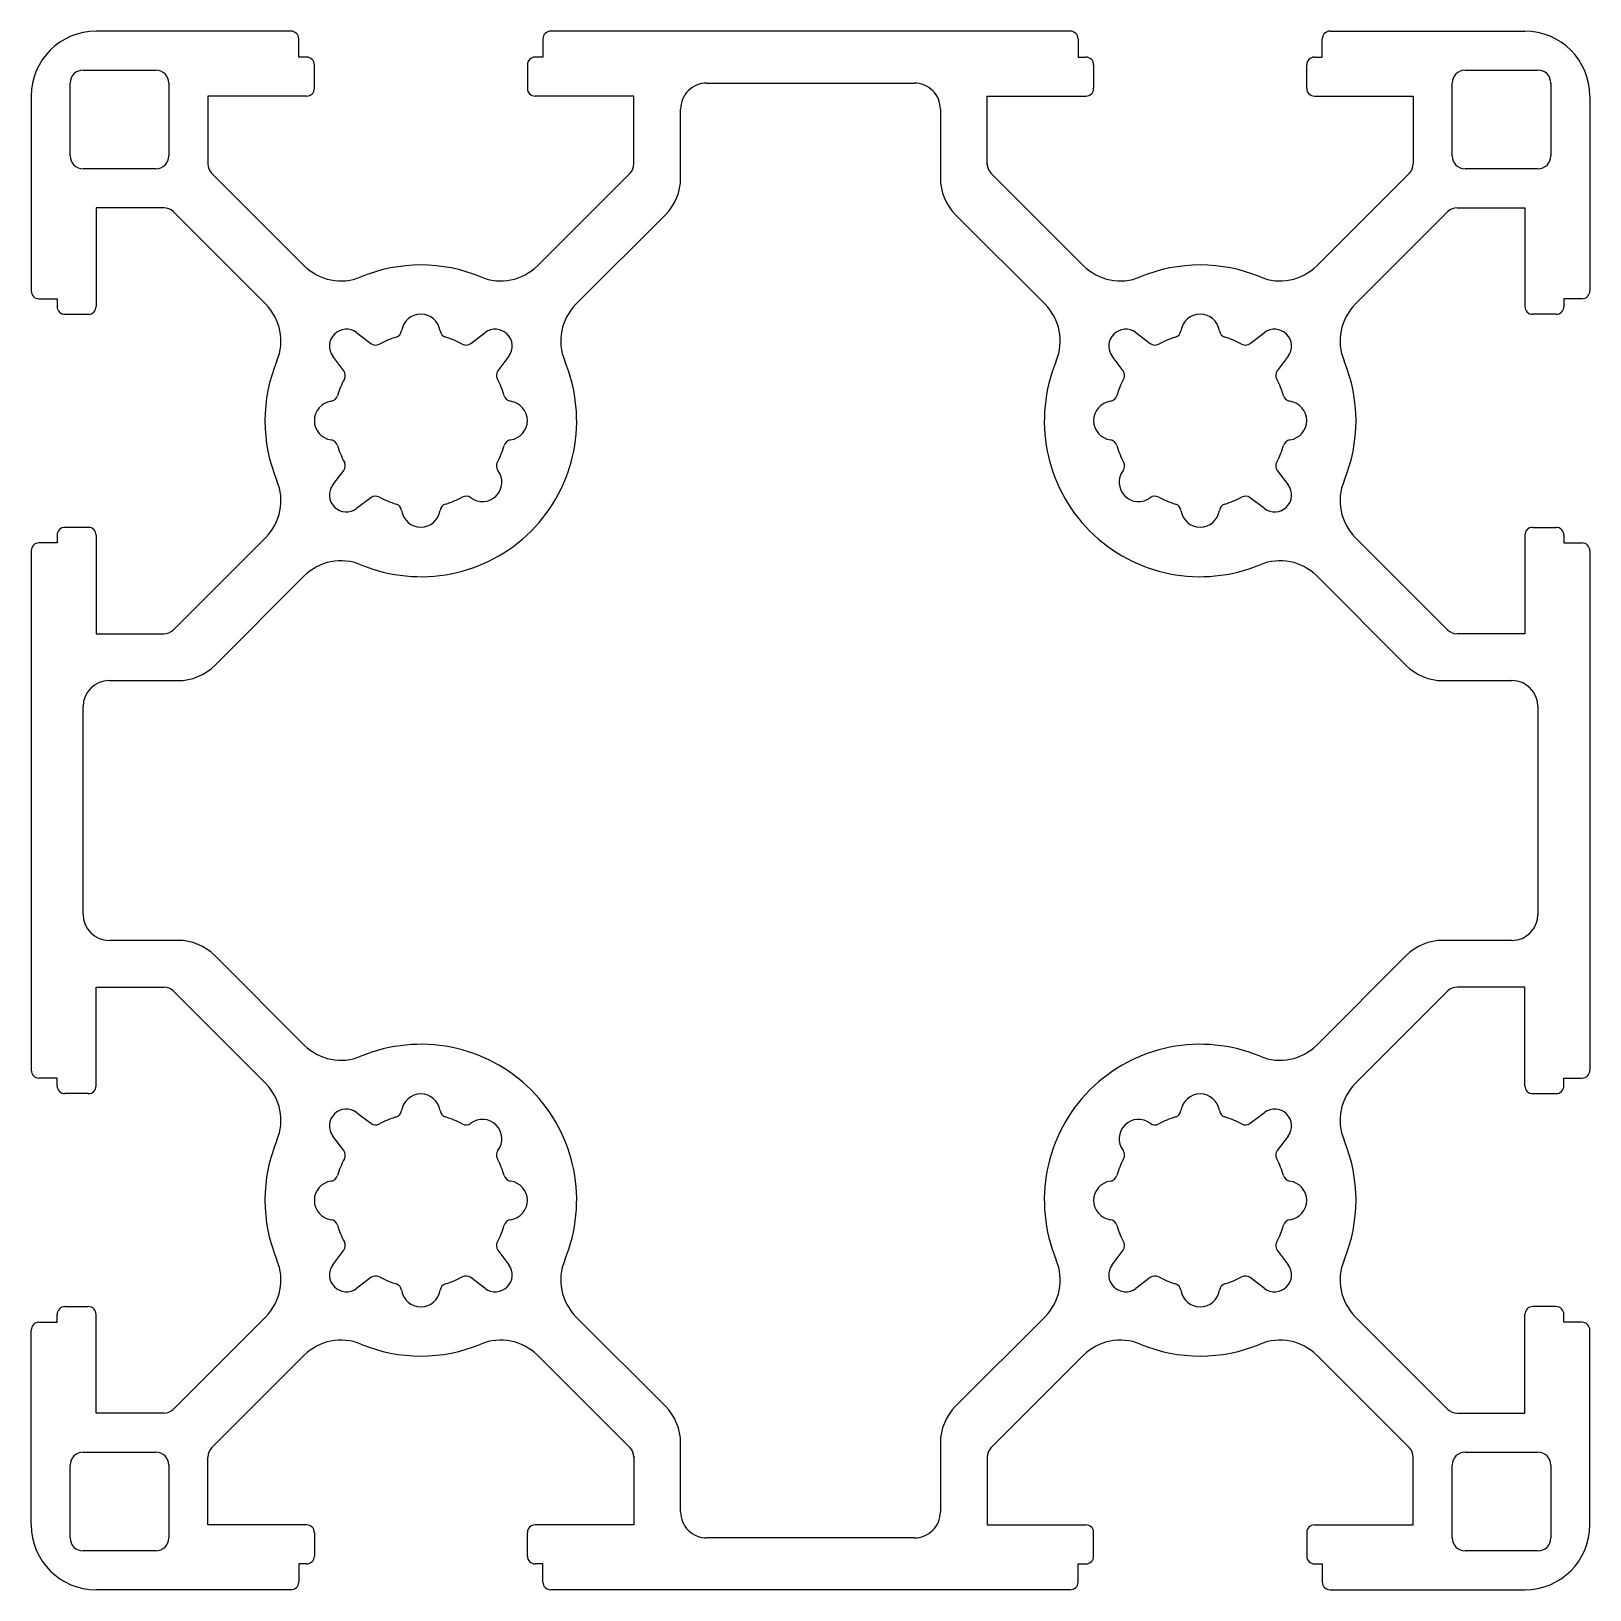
# Model space of a CAD drawing. Extents: x 602.7 to 662.7, y 729.2 to 789.2.
import ezdxf

# ---------------------------------------------------------------- set-up
doc = ezdxf.new("R2010")
doc.units = 0
doc.layers.get('0').update_dxf_attribs({"linetype": 'CONTINUOUS'})

msp = doc.modelspace()

# ---------------------------------------------------------------- linework, layer by layer
for p, q in [((612.75, 789.233), (605.25, 789.233)), ((642.75, 789.233), (622.75, 789.233)), ((652.75, 789.233), (660.25, 789.233)), ((613.05, 788.233), (613.05, 788.933)), ((622.45, 788.933), (622.45, 788.233)), ((643.05, 788.933), (643.05, 788.233)), ((652.45, 788.233), (652.45, 788.933)), ((613.35, 788.233), (613.05, 788.233)), ((613.65, 787.033), (613.65, 787.933)), ((621.85, 787.933), (621.85, 787.033)), ((622.45, 788.233), (622.15, 788.233)), ((643.05, 788.233), (643.35, 788.233)), ((643.65, 787.933), (643.65, 787.033)), ((651.85, 787.033), (651.85, 787.933)), ((652.15, 788.233), (652.45, 788.233)), ((604.25, 784.433), (604.25, 787.233)), ((604.75, 787.733), (607.55, 787.733)), ((608.05, 787.233), (608.05, 784.433)), ((628.75, 787.233), (636.75, 787.233)), ((657.45, 784.433), (657.45, 787.233)), ((657.95, 787.733), (660.75, 787.733)), ((661.25, 787.233), (661.25, 784.433)), ((602.75, 786.733), (602.75, 779.233)), ((613.35, 786.733), (609.55, 786.733)), ((609.55, 786.733), (609.55, 784.125)), ((625.95, 786.733), (622.15, 786.733)), ((625.95, 784.125), (625.95, 786.733)), ((639.55, 786.733), (643.35, 786.733)), ((639.55, 784.125), (639.55, 786.733)), ((652.15, 786.733), (655.95, 786.733)), ((655.95, 786.733), (655.95, 784.125)), ((662.75, 786.733), (662.75, 779.233)), ((627.75, 783.576), (627.75, 786.233)), ((637.75, 786.233), (637.75, 783.576)), ((607.55, 783.933), (604.75, 783.933)), ((609.696, 783.771), (613.262, 780.205)), ((622.237, 780.205), (625.803, 783.771)), ((643.262, 780.205), (639.696, 783.771)), ((655.803, 783.771), (652.237, 780.205)), ((660.75, 783.933), (657.95, 783.933)), ((607.858, 782.433), (605.25, 782.433)), ((605.25, 782.433), (605.25, 778.633)), ((657.642, 782.433), (660.25, 782.433)), ((660.25, 782.433), (660.25, 778.633)), ((611.777, 778.72), (608.211, 782.286)), ((623.722, 778.72), (627.164, 782.162)), ((638.335, 782.162), (641.777, 778.72)), ((653.722, 778.72), (657.288, 782.286)), ((603.05, 778.933), (603.75, 778.933)), ((603.75, 778.933), (603.75, 778.633)), ((662.45, 778.933), (661.75, 778.933)), ((661.75, 778.933), (661.75, 778.633)), ((604.05, 778.333), (604.95, 778.333)), ((661.45, 778.333), (660.55, 778.333)), ((615.272, 777.63), (615.831, 777.211)), ((619.669, 777.211), (620.227, 777.63)), ((645.272, 777.63), (645.831, 777.211)), ((649.669, 777.211), (650.227, 777.63)), ((614.781, 776.161), (614.362, 776.72)), ((621.137, 776.72), (620.719, 776.161)), ((644.781, 776.161), (644.362, 776.72)), ((651.137, 776.72), (650.719, 776.161)), ((614.362, 771.764), (614.781, 772.323)), ((650.719, 772.323), (651.137, 771.764)), ((615.831, 771.273), (615.272, 770.854)), ((650.227, 770.854), (649.669, 771.273)), ((603.75, 769.833), (603.75, 769.533)), ((604.95, 770.133), (604.05, 770.133)), ((605.25, 769.833), (605.25, 766.033)), ((660.25, 769.833), (660.25, 766.033)), ((660.55, 770.133), (661.45, 770.133)), ((661.75, 769.833), (661.75, 769.533)), ((602.75, 769.233), (602.75, 749.233)), ((603.75, 769.533), (603.05, 769.533)), ((608.211, 766.179), (611.777, 769.745)), ((657.288, 766.179), (653.722, 769.745)), ((661.75, 769.533), (662.45, 769.533)), ((662.75, 769.233), (662.75, 749.233)), ((609.82, 764.819), (613.262, 768.26)), ((652.237, 768.26), (655.679, 764.819)), ((605.25, 766.033), (607.858, 766.033)), ((660.25, 766.033), (657.642, 766.033)), ((605.75, 764.233), (608.406, 764.233)), ((657.093, 764.233), (659.75, 764.233)), ((604.75, 755.233), (604.75, 763.233)), ((660.75, 763.233), (660.75, 755.233)), ((608.406, 754.233), (605.75, 754.233)), ((659.75, 754.233), (657.093, 754.233)), ((613.262, 750.205), (609.82, 753.647)), ((655.679, 753.647), (652.237, 750.205)), ((605.25, 748.633), (605.25, 752.433)), ((605.25, 752.433), (607.858, 752.433)), ((660.25, 752.433), (657.642, 752.433)), ((660.25, 748.633), (660.25, 752.433)), ((608.211, 752.286), (611.777, 748.72)), ((657.288, 752.286), (653.722, 748.72)), ((603.75, 748.933), (603.05, 748.933)), ((603.75, 748.633), (603.75, 748.933)), ((661.75, 748.633), (661.75, 748.933)), ((661.75, 748.933), (662.45, 748.933)), ((604.95, 748.333), (604.05, 748.333)), ((660.55, 748.333), (661.45, 748.333)), ((615.272, 747.611), (615.831, 747.192)), ((649.669, 747.192), (650.227, 747.611)), ((614.781, 746.142), (614.362, 746.701)), ((651.137, 746.701), (650.719, 746.142)), ((614.362, 741.746), (614.781, 742.304)), ((620.719, 742.304), (621.137, 741.746)), ((644.362, 741.746), (644.781, 742.304)), ((650.719, 742.304), (651.137, 741.746)), ((615.831, 741.254), (615.272, 740.836)), ((620.227, 740.836), (619.669, 741.254)), ((645.831, 741.254), (645.272, 740.836)), ((650.227, 740.836), (649.669, 741.254)), ((603.75, 739.533), (603.75, 739.833)), ((604.05, 740.133), (604.95, 740.133)), ((605.25, 736.033), (605.25, 739.833)), ((660.25, 736.033), (660.25, 739.833)), ((661.45, 740.133), (660.55, 740.133)), ((661.75, 739.533), (661.75, 739.833)), ((602.75, 731.733), (602.75, 739.233)), ((603.05, 739.533), (603.75, 739.533)), ((611.777, 739.745), (608.211, 736.179)), ((627.164, 736.303), (623.722, 739.745)), ((641.777, 739.745), (638.335, 736.303)), ((653.722, 739.745), (657.288, 736.179)), ((662.45, 739.533), (661.75, 739.533)), ((662.75, 731.733), (662.75, 739.233)), ((609.696, 734.694), (613.262, 738.26)), ((622.237, 738.26), (625.803, 734.694)), ((643.262, 738.26), (639.696, 734.694)), ((655.803, 734.694), (652.237, 738.26)), ((607.858, 736.033), (605.25, 736.033)), ((657.642, 736.033), (660.25, 736.033)), ((604.75, 734.533), (607.55, 734.533)), ((627.75, 732.233), (627.75, 734.889)), ((637.75, 734.889), (637.75, 732.233)), ((657.95, 734.533), (660.75, 734.533)), ((604.25, 731.233), (604.25, 734.033)), ((608.05, 734.033), (608.05, 731.233)), ((609.55, 731.733), (609.55, 734.341)), ((625.95, 734.341), (625.95, 731.733)), ((639.55, 734.341), (639.55, 731.733)), ((655.95, 731.733), (655.95, 734.341)), ((657.45, 731.233), (657.45, 734.033)), ((661.25, 734.033), (661.25, 731.233)), ((613.35, 731.733), (609.55, 731.733)), ((613.65, 731.433), (613.65, 730.533)), ((621.85, 730.533), (621.85, 731.433)), ((625.95, 731.733), (622.15, 731.733)), ((639.55, 731.733), (643.35, 731.733)), ((643.65, 730.533), (643.65, 731.433)), ((651.85, 731.433), (651.85, 730.533)), ((652.15, 731.733), (655.95, 731.733)), ((636.75, 731.233), (628.75, 731.233)), ((607.55, 730.733), (604.75, 730.733)), ((613.05, 730.233), (613.05, 729.533)), ((613.35, 730.233), (613.05, 730.233)), ((622.45, 730.233), (622.15, 730.233)), ((622.45, 729.533), (622.45, 730.233)), ((643.05, 729.533), (643.05, 730.233)), ((643.05, 730.233), (643.35, 730.233)), ((652.15, 730.233), (652.45, 730.233)), ((652.45, 730.233), (652.45, 729.533)), ((660.75, 730.733), (657.95, 730.733)), ((612.75, 729.233), (605.25, 729.233)), ((642.75, 729.233), (622.75, 729.233)), ((652.75, 729.233), (660.25, 729.233))]:
    msp.add_line(p, q)
at = {"color": 7}
for p, q in [((625.947, 784.071), (625.95, 784.113)), ((625.95, 784.113), (625.95, 784.125)), ((639.55, 784.113), (639.55, 784.125)), ((639.553, 784.071), (639.55, 784.113)), ((625.947, 734.394), (625.95, 734.353)), ((625.95, 734.353), (625.95, 734.341)), ((639.553, 734.394), (639.55, 734.353)), ((639.55, 734.353), (639.55, 734.341))]:
    msp.add_line(p, q, dxfattribs=at)
for centre, radius, start, end in [((605.25, 786.733), 2.5, 90, 180), ((612.75, 788.933), 0.3, 0, 90), ((622.75, 788.933), 0.3, 90, 180), ((642.75, 788.933), 0.3, 0, 90), ((652.75, 788.933), 0.3, 90, 180), ((660.25, 786.733), 2.5, 0, 90), ((613.35, 787.933), 0.3, 0, 90), ((622.15, 787.933), 0.3, 90, 180), ((643.35, 787.933), 0.3, 0, 90), ((652.15, 787.933), 0.3, 90, 180), ((604.75, 787.233), 0.5, 90, 180.00001), ((607.55, 787.233), 0.5, 0, 90), ((628.75, 786.233), 1, 90, 180.00001), ((636.75, 786.233), 1, 359.99999, 90), ((657.95, 787.233), 0.5, 90, 180), ((660.75, 787.233), 0.5, 359.99999, 90), ((613.35, 787.033), 0.3, 270, 0), ((622.15, 787.033), 0.3, 180, 270), ((643.35, 787.033), 0.3, 270, 0), ((652.15, 787.033), 0.3, 180, 270), ((604.75, 784.433), 0.5, 180.00001, 270), ((607.55, 784.433), 0.5, 270, 0), ((657.95, 784.433), 0.5, 180, 270), ((660.75, 784.433), 0.5, 270, 359.99999), ((610.05, 784.125), 0.5, 180, 225), ((625.45, 784.125), 0.5, 315, 0), ((640.05, 784.125), 0.5, 180, 225), ((655.45, 784.125), 0.5, 315, 0), ((625.75, 783.576), 2, 315, 0), ((639.75, 783.576), 2, 180, 225), ((607.858, 781.933), 0.5, 45, 90), ((657.642, 781.933), 0.5, 90, 135), ((614.676, 781.619), 2, 225, 292.56482), ((617.75, 774.223), 6.009, 67.43518, 112.56482), ((620.823, 781.619), 2, 247.43518, 315), ((644.676, 781.619), 2, 225, 292.56482), ((647.75, 774.223), 6.009, 67.43518, 112.56482), ((650.823, 781.619), 2, 247.43518, 315), ((603.05, 779.233), 0.3, 180, 270), ((662.45, 779.233), 0.3, 270, 0), ((604.05, 778.633), 0.3, 180, 270), ((604.95, 778.633), 0.3, 270, 0), ((610.363, 777.306), 2, 337.43518, 45), ((617.75, 777.592), 0.75, 8.1515, 171.84848), ((625.136, 777.306), 2, 135, 202.56482), ((640.363, 777.306), 2, 337.43518, 45), ((647.75, 777.592), 0.75, 8.15152, 171.8485), ((655.136, 777.306), 2, 135, 202.56482), ((660.55, 778.633), 0.3, 180, 270), ((661.45, 778.633), 0.3, 270, 0), ((614.882, 777.11), 0.65, 53.1515, 216.8485), ((616.71, 777.741), 0.3, 286.54461, 351.8485), ((618.789, 777.741), 0.3, 188.15152, 253.45521), ((620.617, 777.11), 0.65, 323.1515, 126.8485), ((644.882, 777.11), 0.65, 53.1515, 216.8485), ((646.71, 777.741), 0.3, 286.54479, 351.84848), ((648.789, 777.741), 0.3, 188.1515, 253.45539), ((650.617, 777.11), 0.65, 323.1515, 126.8485), ((616.011, 777.451), 0.3, 233.1515, 298.45521), ((617.75, 774.242), 3.35, 106.54479, 118.45522), ((617.75, 774.242), 3.35, 61.54479, 73.45521), ((619.489, 777.451), 0.3, 241.54484, 306.8485), ((646.011, 777.451), 0.3, 233.1515, 298.45516), ((647.75, 774.242), 3.35, 106.54479, 118.45521), ((647.75, 774.242), 3.35, 61.54478, 73.45521), ((649.489, 777.451), 0.3, 241.54479, 306.8485), ((617.759, 774.233), 6.009, 157.43518, 202.56482), ((617.74, 774.233), 6.009, 315.06298, 22.56482), ((647.759, 774.233), 6.009, 157.43518, 224.93702), ((647.74, 774.233), 6.009, 337.43518, 22.56482), ((617.75, 774.242), 3.35, 151.54479, 163.45521), ((614.541, 775.981), 0.3, 331.54478, 36.8485), ((620.959, 775.981), 0.3, 143.1515, 208.45521), ((617.75, 774.242), 3.35, 16.54479, 28.45521), ((647.75, 774.242), 3.35, 151.54479, 163.45521), ((644.541, 775.981), 0.3, 331.54479, 36.8485), ((650.959, 775.981), 0.3, 143.1515, 208.45522), ((647.75, 774.242), 3.35, 16.54479, 28.45521), ((614.4, 774.242), 0.75, 98.1515, 261.84855), ((614.251, 775.282), 0.3, 278.15139, 343.45521), ((621.249, 775.282), 0.3, 196.5448, 261.8485), ((621.1, 774.242), 0.75, 278.1515, 81.84847), ((644.4, 774.242), 0.75, 98.15153, 261.8485), ((644.251, 775.282), 0.3, 278.1515, 343.4552), ((651.249, 775.282), 0.3, 196.54479, 261.84861), ((651.1, 774.242), 0.75, 278.15145, 81.8485), ((614.251, 773.203), 0.3, 16.54478, 81.8485), ((621.249, 773.203), 0.3, 98.15157, 163.45521), ((644.251, 773.203), 0.3, 16.54479, 81.84843), ((651.249, 773.203), 0.3, 98.1515, 163.45522), ((617.75, 774.242), 3.35, 196.54479, 208.45521), ((617.75, 774.242), 3.35, 331.54478, 343.45521), ((647.75, 774.242), 3.35, 196.54479, 208.45522), ((647.75, 774.242), 3.35, 331.54479, 343.45521), ((614.541, 772.503), 0.3, 323.1515, 28.45521), ((620.118, 771.873), 0.75, 233.15154, 36.84846), ((620.959, 772.503), 0.3, 151.54478, 216.84846), ((645.381, 771.873), 0.75, 143.15154, 306.84846), ((644.541, 772.503), 0.3, 323.15154, 28.45522), ((650.959, 772.503), 0.3, 151.54479, 216.8485), ((610.363, 771.159), 2, 315, 22.56482), ((614.882, 771.375), 0.65, 143.1515, 306.8485), ((650.617, 771.375), 0.65, 233.1515, 36.8485), ((655.136, 771.159), 2, 157.43518, 225), ((616.011, 771.033), 0.3, 61.54458, 126.8485), ((617.75, 774.242), 3.35, 241.54479, 253.45523), ((616.71, 770.743), 0.3, 8.15155, 73.45521), ((618.789, 770.743), 0.3, 106.54484, 171.8485), ((617.75, 774.242), 3.35, 286.54479, 298.4552), ((619.489, 771.033), 0.3, 53.15154, 118.4552), ((646.011, 771.033), 0.3, 61.5448, 126.84846), ((647.75, 774.242), 3.35, 241.5448, 253.45521), ((646.71, 770.743), 0.3, 8.1515, 73.45516), ((648.789, 770.743), 0.3, 106.54479, 171.84845), ((647.75, 774.242), 3.35, 286.54477, 298.45521), ((649.489, 771.033), 0.3, 53.1515, 118.45542), ((617.75, 770.892), 0.75, 188.1515, 351.84849), ((647.75, 770.892), 0.75, 188.15151, 351.8485), ((604.05, 769.833), 0.3, 90, 180), ((604.95, 769.833), 0.3, 0, 90), ((617.75, 774.242), 6.009, 247.43518, 314.93701), ((647.75, 774.242), 6.009, 225.06299, 292.56482), ((660.55, 769.833), 0.3, 90, 180), ((661.45, 769.833), 0.3, 0, 90), ((603.05, 769.233), 0.3, 90, 180), ((662.45, 769.233), 0.3, 0, 90), ((614.676, 766.846), 2, 67.43518, 135), ((650.823, 766.846), 2, 45, 112.56482), ((607.858, 766.533), 0.5, 270, 315), ((657.642, 766.533), 0.5, 225, 270), ((608.406, 766.233), 2, 270, 315), ((657.093, 766.233), 2, 225, 270), ((605.75, 763.233), 1, 90, 180), ((659.75, 763.233), 1, 0, 90), ((605.75, 755.233), 1, 180, 270), ((659.75, 755.233), 1, 270, 0), ((608.406, 752.233), 2, 45, 90), ((657.093, 752.233), 2, 90, 135), ((607.858, 751.933), 0.5, 45, 90), ((657.642, 751.933), 0.5, 90, 135), ((614.676, 751.619), 2, 225, 292.56482), ((617.75, 744.223), 6.009, 45.06299, 112.56482), ((647.75, 744.223), 6.009, 67.43518, 134.93701), ((650.823, 751.619), 2, 247.43518, 315), ((603.05, 749.233), 0.3, 180, 270), ((662.45, 749.233), 0.3, 270, 0), ((604.05, 748.633), 0.3, 180, 270), ((604.95, 748.633), 0.3, 270, 0), ((610.363, 747.306), 2, 337.43518, 45), ((617.75, 747.573), 0.75, 8.15151, 171.8485), ((617.74, 744.233), 6.009, 337.43518, 44.93702), ((647.759, 744.233), 6.009, 135.06298, 202.56482), ((647.75, 747.573), 0.75, 8.1515, 171.84849), ((655.136, 747.306), 2, 135, 202.56482), ((660.55, 748.633), 0.3, 180, 270), ((661.45, 748.633), 0.3, 270, 0), ((614.882, 747.091), 0.65, 53.1515, 216.8485), ((616.71, 747.722), 0.3, 286.54479, 351.84845), ((618.789, 747.722), 0.3, 188.1515, 253.45516), ((646.71, 747.722), 0.3, 286.54484, 351.8485), ((648.789, 747.722), 0.3, 188.15155, 253.45521), ((650.617, 747.091), 0.65, 323.1515, 126.8485), ((616.011, 747.432), 0.3, 233.1515, 298.45542), ((617.75, 744.223), 3.35, 106.54477, 118.45521), ((617.75, 744.223), 3.35, 61.5448, 73.45521), ((619.489, 747.432), 0.3, 241.5448, 306.84846), ((620.118, 746.592), 0.75, 323.15154, 126.84846), ((645.381, 746.592), 0.75, 53.15154, 216.84846), ((646.011, 747.432), 0.3, 233.15154, 298.4552), ((647.75, 744.223), 3.35, 106.54479, 118.4552), ((647.75, 744.223), 3.35, 61.54479, 73.45523), ((649.489, 747.432), 0.3, 241.54458, 306.8485), ((617.759, 744.233), 6.009, 157.43518, 202.56482), ((647.74, 744.233), 6.009, 337.43518, 22.56482), ((617.75, 744.223), 3.35, 151.54479, 163.45521), ((614.541, 745.963), 0.3, 331.54479, 36.8485), ((620.959, 745.963), 0.3, 143.15154, 208.45522), ((617.75, 744.223), 3.35, 16.54479, 28.45522), ((647.75, 744.223), 3.35, 151.54478, 163.45521), ((644.541, 745.963), 0.3, 331.54478, 36.84846), ((650.959, 745.963), 0.3, 143.1515, 208.45521), ((647.75, 744.223), 3.35, 16.54479, 28.45521), ((614.4, 744.223), 0.75, 98.15145, 261.8485), ((614.251, 745.263), 0.3, 278.1515, 343.45522), ((621.249, 745.263), 0.3, 196.54479, 261.84843), ((621.1, 744.223), 0.75, 278.15153, 81.8485), ((644.4, 744.223), 0.75, 98.1515, 261.84847), ((644.251, 745.263), 0.3, 278.15157, 343.45521), ((651.249, 745.263), 0.3, 196.54478, 261.8485), ((651.1, 744.223), 0.75, 278.1515, 81.84855), ((614.251, 743.184), 0.3, 16.54479, 81.84861), ((621.249, 743.184), 0.3, 98.1515, 163.4552), ((644.251, 743.184), 0.3, 16.5448, 81.8485), ((651.249, 743.184), 0.3, 98.15139, 163.45521), ((617.75, 744.223), 3.35, 196.54479, 208.45521), ((617.75, 744.223), 3.35, 331.54479, 343.45521), ((647.75, 744.223), 3.35, 196.54479, 208.45521), ((647.75, 744.223), 3.35, 331.54479, 343.45521), ((614.541, 742.484), 0.3, 323.1515, 28.45522), ((620.959, 742.484), 0.3, 151.54479, 216.8485), ((644.541, 742.484), 0.3, 323.1515, 28.45521), ((650.959, 742.484), 0.3, 151.54478, 216.8485), ((610.363, 741.159), 2, 315, 22.56482), ((614.882, 741.356), 0.65, 143.1515, 306.8485), ((620.617, 741.356), 0.65, 233.1515, 36.8485), ((625.136, 741.159), 2, 157.43518, 225), ((640.363, 741.159), 2, 315, 22.56482), ((644.882, 741.356), 0.65, 143.1515, 306.8485), ((650.617, 741.356), 0.65, 233.1515, 36.8485), ((655.136, 741.159), 2, 157.43518, 225), ((616.011, 741.014), 0.3, 61.54479, 126.8485), ((617.75, 744.223), 3.35, 241.54478, 253.45521), ((616.71, 740.725), 0.3, 8.1515, 73.45539), ((618.789, 740.725), 0.3, 106.54479, 171.84848), ((617.75, 744.223), 3.35, 286.54479, 298.45521), ((619.489, 741.014), 0.3, 53.1515, 118.45516), ((646.011, 741.014), 0.3, 61.54484, 126.8485), ((647.75, 744.223), 3.35, 241.54479, 253.45521), ((646.71, 740.725), 0.3, 8.15152, 73.45521), ((648.789, 740.725), 0.3, 106.54461, 171.8485), ((647.75, 744.223), 3.35, 286.54479, 298.45522), ((649.489, 741.014), 0.3, 53.1515, 118.45521), ((617.75, 740.873), 0.75, 188.15152, 351.8485), ((647.75, 740.873), 0.75, 188.1515, 351.84848), ((604.05, 739.833), 0.3, 90, 180), ((604.95, 739.833), 0.3, 0, 90), ((660.55, 739.833), 0.3, 90, 180), ((661.45, 739.833), 0.3, 0, 90), ((603.05, 739.233), 0.3, 90, 180), ((662.45, 739.233), 0.3, 0, 90), ((614.676, 736.846), 2, 67.43518, 135), ((617.75, 744.242), 6.009, 247.43518, 292.56482), ((620.823, 736.846), 2, 45, 112.56482), ((644.676, 736.846), 2, 67.43518, 135), ((647.75, 744.242), 6.009, 247.43518, 292.56482), ((650.823, 736.846), 2, 45, 112.56482), ((625.75, 734.889), 2, 0, 45), ((639.75, 734.889), 2, 135, 180), ((607.858, 736.533), 0.5, 270, 315), ((657.642, 736.533), 0.5, 225, 270), ((604.75, 734.033), 0.5, 90, 179.99999), ((607.55, 734.033), 0.5, 0, 90), ((610.05, 734.341), 0.5, 135, 180), ((625.45, 734.341), 0.5, 0, 45), ((640.05, 734.341), 0.5, 135, 180), ((655.45, 734.341), 0.5, 0, 45), ((657.95, 734.033), 0.5, 90, 180), ((660.75, 734.033), 0.5, 0.00001, 90), ((628.75, 732.233), 1, 179.99999, 270), ((636.75, 732.233), 1, 270, 0.00001), ((605.25, 731.733), 2.5, 180, 270), ((613.35, 731.433), 0.3, 0, 90), ((622.15, 731.433), 0.3, 90, 180), ((643.35, 731.433), 0.3, 0, 90), ((652.15, 731.433), 0.3, 90, 180), ((660.25, 731.733), 2.5, 270, 0), ((604.75, 731.233), 0.5, 179.99999, 270), ((607.55, 731.233), 0.5, 270, 0), ((657.95, 731.233), 0.5, 180, 270), ((660.75, 731.233), 0.5, 270, 0.00001), ((613.35, 730.533), 0.3, 270, 0), ((622.15, 730.533), 0.3, 180, 270), ((643.35, 730.533), 0.3, 270, 0), ((652.15, 730.533), 0.3, 180, 270), ((612.75, 729.533), 0.3, 270, 0), ((622.75, 729.533), 0.3, 180, 270), ((642.75, 729.533), 0.3, 270, 0), ((652.75, 729.533), 0.3, 180, 270)]:
    msp.add_arc(centre, radius, start, end)

doc.saveas('drawing.dxf')
